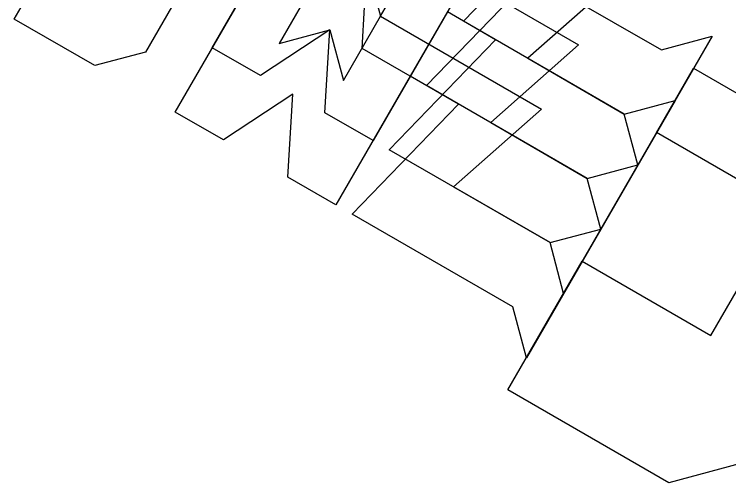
# Model space of a CAD drawing. Extents: x -31.2 to 31.2, y -29.9 to 29.9.
# Drawn here: x -18.57 to -8.94, y 9.1 to 15.4 of the extents above; entities that cross this region are included whole.
import ezdxf

# ---------------------------------------------------------------- set-up
doc = ezdxf.new("R2010")
doc.units = 0

msp = doc.modelspace()

# ---------------------------------------------------------------- linework, layer by layer
for points in [[(-11.1554, 15.6782, 0), (-9.8564, 14.9282, 0), (-9.1734, 15.1112, 0), (-10.1734, 13.3792, 0), (-10.1734, 13.3792, 0), (-10.3564, 14.0622, 0), (-12.5215, 15.3122, 0), (-11.0885, 16.7942, 0)], [(-13.8205, 16.0622, 0), (-13.6375, 15.3792, 0), (-13.1375, 16.2452, 0), (-10.9724, 14.9952, 0), (-12.1554, 13.9462, 0), (-10.8564, 13.1962, 0), (-10.1734, 13.3792, 0), (-11.1734, 11.6471, 0), (-11.1734, 11.6471, 0), (-11.3564, 12.3301, 0), (-13.5215, 13.5801, 0), (-12.0885, 15.0622, 0), (-12.738, 15.4372, 0), (-13.738, 13.7051, 0), (-14.3875, 14.0801, 0), (-14.3205, 15.1962, 0), (-15.2535, 14.5801, 0), (-15.903, 14.9551, 0), (-14.903, 16.6872, 0)], [(-12.238, 16.3032, 0), (-13.238, 14.5712, 0), (-13.8875, 14.9462, 0), (-13.8205, 16.0622, 0)], [(-16.0526, 16.1962, 0), (-16.8026, 14.8971, 0), (-17.4856, 14.7141, 0), (-18.5681, 15.3391, 0), (-18.0681, 16.2051, 0)], [(-10.4724, 15.8612, 0), (-11.6554, 14.8122, 0), (-10.3564, 14.0622, 0), (-9.6734, 14.2452, 0), (-10.6734, 12.5131, 0), (-10.6734, 12.5131, 0), (-10.8564, 13.1962, 0), (-13.0215, 14.4462, 0), (-11.5885, 15.9282, 0)], [(-14.5035, 15.8792, 0), (-15.0035, 15.0131, 0), (-14.3205, 15.1962, 0), (-14.1375, 14.5131, 0), (-13.6375, 15.3792, 0), (-11.4724, 14.1292, 0), (-12.6554, 13.0801, 0), (-11.3564, 12.3301, 0), (-10.6734, 12.5131, 0), (-11.6734, 10.7811, 0), (-11.6734, 10.7811, 0), (-11.8564, 11.4641, 0), (-14.0215, 12.7141, 0), (-12.5885, 14.1962, 0), (-13.238, 14.5712, 0), (-14.238, 12.8391, 0), (-14.8875, 13.2141, 0), (-14.8205, 14.3301, 0), (-15.7535, 13.7141, 0), (-16.403, 14.0891, 0), (-15.403, 15.8212, 0)], [(-8.6244, 13.0622, 0), (-9.9234, 13.8122, 0), (-9.4234, 14.6782, 0), (-3.7942, 11.4282, 0)], [(-8.3923, 9.4641, 0), (-9.7583, 9.0981, 0), (-11.9234, 10.3481, 0), (-10.9234, 12.0801, 0), (-9.1913, 11.0801, 0), (-8.6913, 11.9462, 0)]]:
    msp.add_polyline3d(points)

doc.saveas('drawing.dxf')
